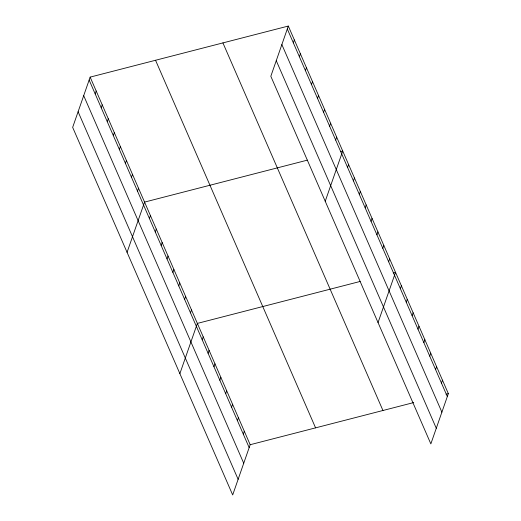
<?xml version="1.0" encoding="UTF-8"?>
<svg xmlns="http://www.w3.org/2000/svg" width="521" height="521" viewBox="0 0 521 521"><rect width="100%" height="100%" fill="white"/><g stroke="black" fill="none" stroke-linecap="round" stroke-linejoin="round"><path stroke-width="0.78" d="M90.153 77.115L72.66 127.358L232.685 494.95L250.178 444.713L90.153 77.115L288.315 26.05L448.34 393.642L430.847 443.885L270.822 76.287L288.315 26.05M95.187 93.917L96.196 91.006M101.23 107.801L102.246 104.89M107.274 121.693L108.29 118.775M113.317 135.577L114.333 132.666M119.368 149.462L120.377 146.551M125.411 163.353L126.427 160.435M131.455 177.238L132.471 174.327M137.505 191.122L138.514 188.211M127.065 252.34L144.564 202.102L307.338 160.149M149.416 218.488L150.432 215.577M155.284 231.969L156.3 229.058M161.152 245.45L162.161 242.532M167.02 258.924L168.029 256.013M172.887 272.405L173.897 269.494M178.755 285.879L179.765 282.968M184.623 299.36L185.632 296.449M190.491 312.841L191.5 309.93M293.349 42.852L294.358 39.935M179.875 373.642L197.368 323.404L360.141 281.457M299.393 56.737L300.409 53.826M202.226 339.796L203.236 336.885M305.436 70.622L306.452 67.71M208.094 353.277L209.103 350.359M311.486 84.513L312.496 81.595M213.962 366.751L214.971 363.84M317.53 98.397L318.546 95.486M219.829 380.232L220.839 377.321M323.574 112.282L324.59 109.371M225.697 393.707L226.707 390.796M231.565 407.188L232.574 404.276M329.617 126.173L330.633 123.256M237.426 420.668L238.442 417.757M335.667 140.058L336.677 137.147M243.294 434.143L244.31 431.232M325.228 201.269L342.727 151.031L340.415 151.624M347.579 167.423L348.595 164.512M353.446 180.904L354.462 177.987M359.314 194.379L360.33 191.468M365.182 207.859L366.198 204.948M371.05 221.334L372.066 218.423M376.917 234.815L377.933 231.904M382.785 248.296L383.801 245.378M388.653 261.77L389.669 258.859M378.038 322.577L395.537 272.34L393.225 272.932M400.388 288.732L401.404 285.814M406.256 302.206L407.272 299.295M412.124 315.687L413.14 312.776M417.992 329.161L419.001 326.25M423.86 342.642L424.869 339.731M429.727 356.123L430.737 353.205M435.595 369.597L436.605 366.686M441.463 383.078L442.472 380.167M250.178 444.713L413.72 402.564M446.035 394.241L448.34 393.642M287.299 28.961L447.331 396.559M281.861 44.578L441.893 412.176M276.26 60.67L436.285 428.262M222.923 42.904L382.948 410.496M155.545 60.267L315.576 427.858M89.137 80.032L249.162 447.624M83.699 95.649L243.724 463.241M78.098 111.741L238.123 479.333"/></g></svg>
